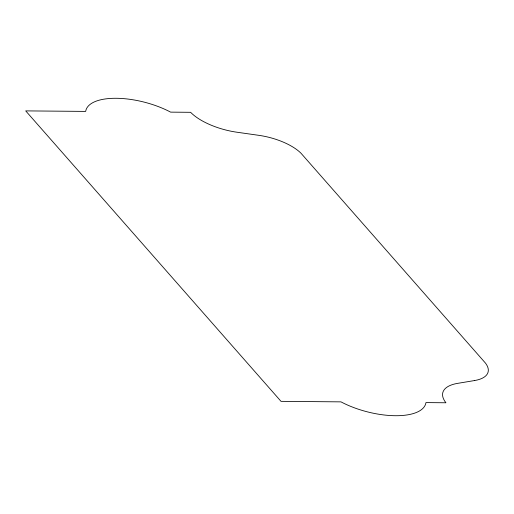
<?xml version="1.0" encoding="UTF-8"?>
<svg xmlns="http://www.w3.org/2000/svg" width="514" height="514" viewBox="0 0 514 514"><rect width="100%" height="100%" fill="white"/><g stroke="black" fill="none" stroke-linecap="round" stroke-linejoin="round"><path stroke-width="0.77" d="M474.473 380.559L457.685 383.354A45.476 18.787 14.7 0 0 445.934 402.77L425.945 402.597A55.178 22.796 14.7 0 1 395.317 415.717A55.178 22.796 14.7 0 1 340.981 401.864L281.01 401.344L25.7 110.889L85.671 111.403A55.178 22.796 14.7 0 1 116.299 98.283A55.178 22.796 14.7 0 1 170.635 112.136L190.623 112.309A45.476 18.787 14.7 0 0 236.948 132.226L258.934 135.349A41.608 17.187 14.7 0 1 301.05 153.294L485.441 363.07A41.608 17.187 14.7 0 1 474.473 380.559"/></g></svg>
